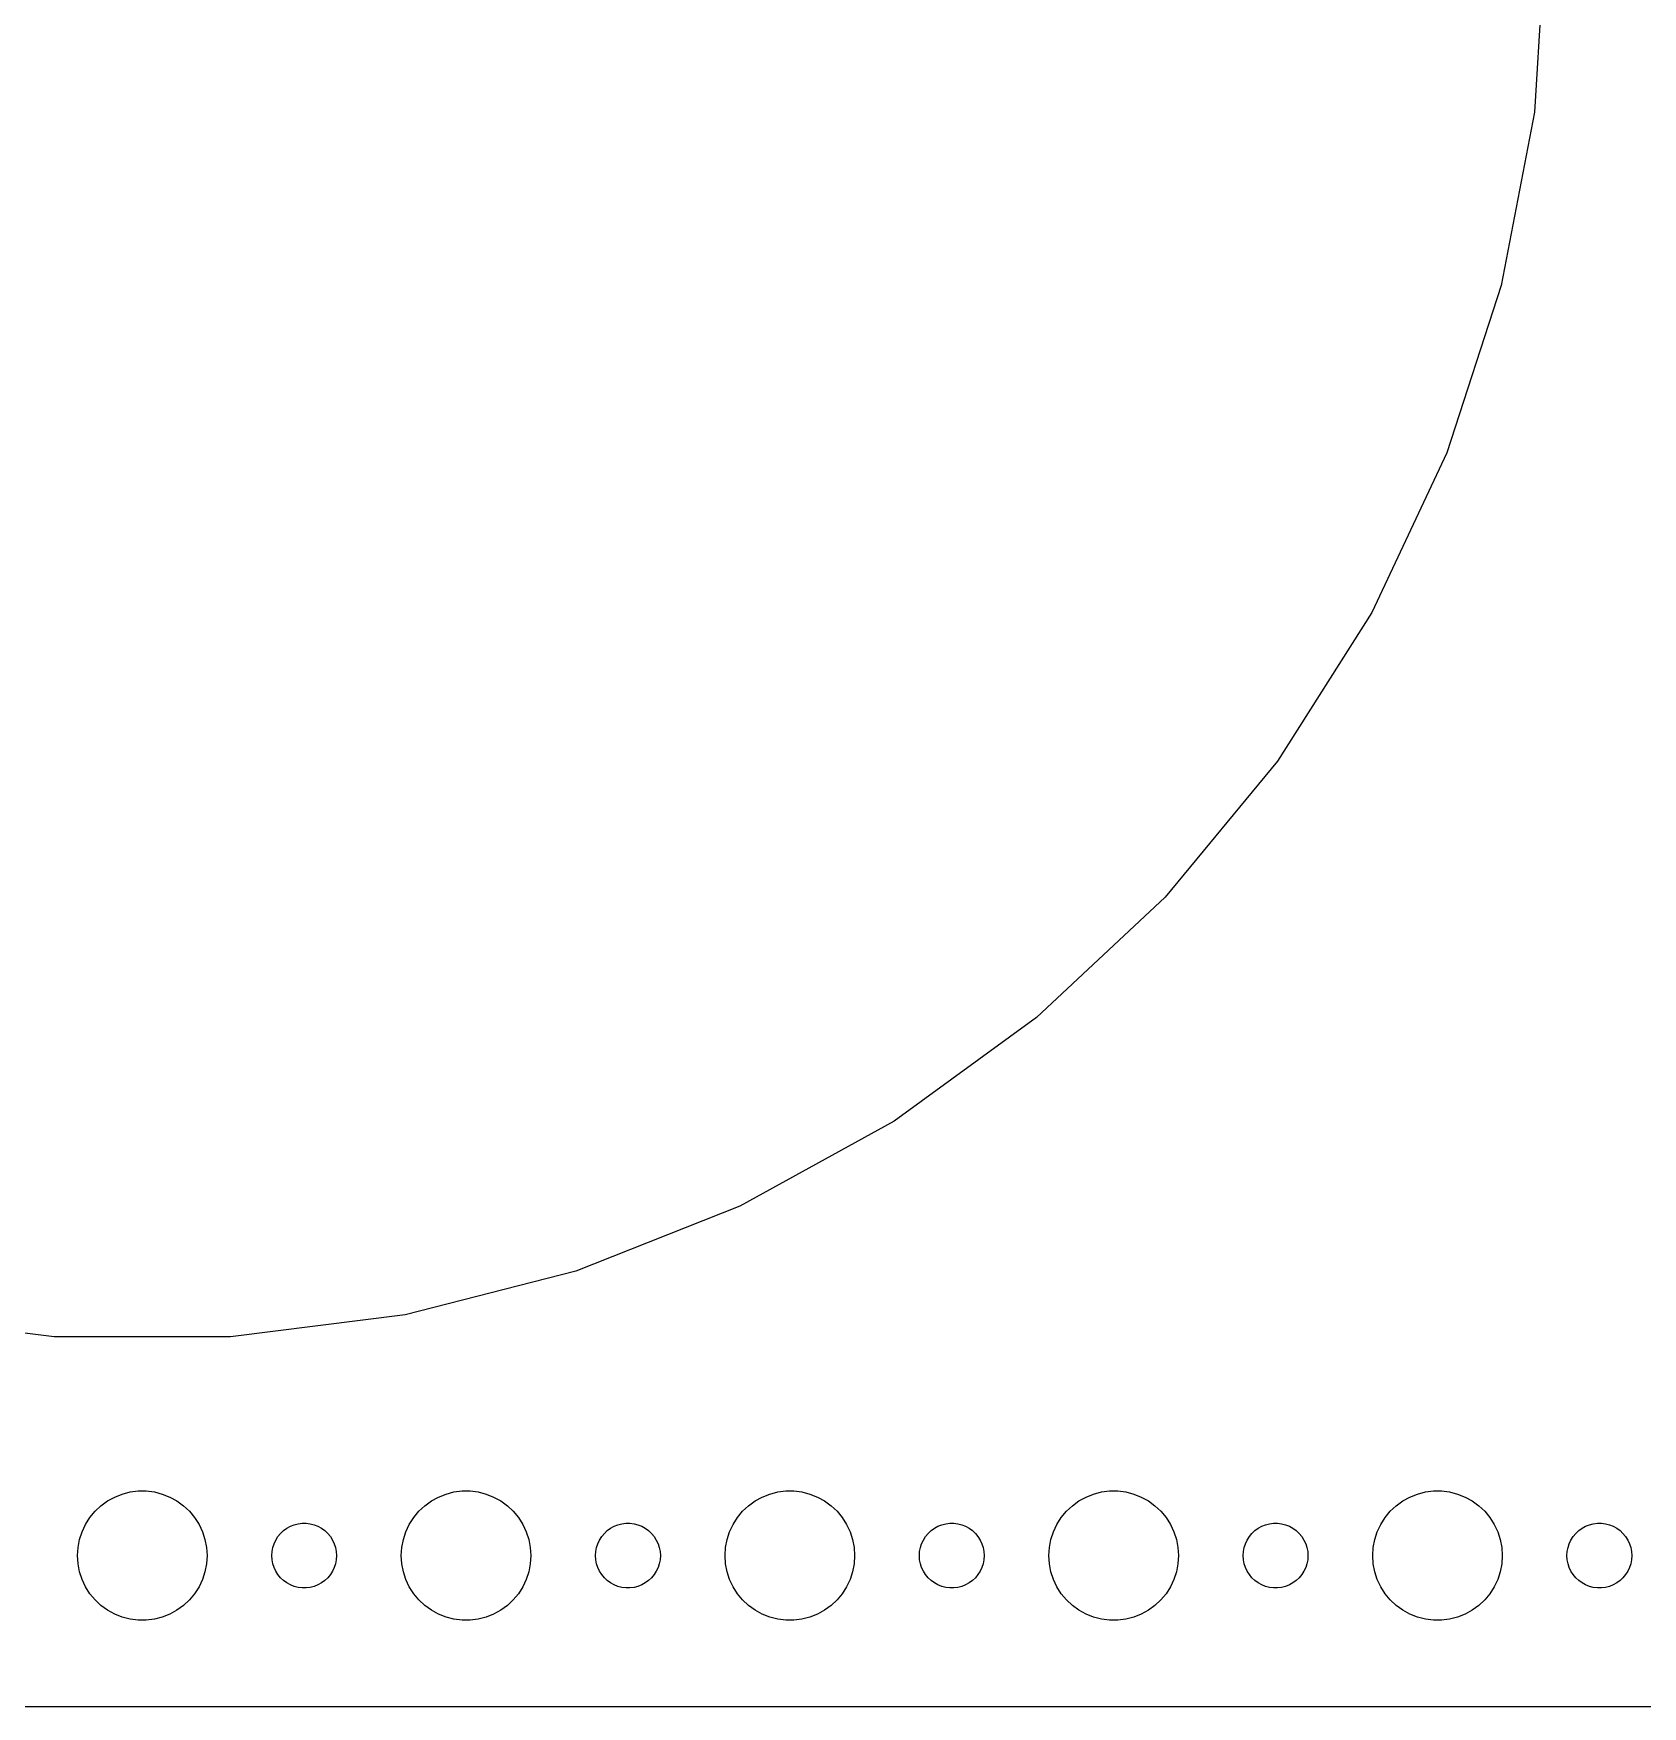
# Model space of a CAD drawing. Header units: metres. Extents: x -217 to 217, y -82 to 82.
# Drawn here: x -140 to -65.5, y -82 to -4.5 of the extents above; entities that cross this region are included whole.
import ezdxf

# ---------------------------------------------------------------- set-up
doc = ezdxf.new("R2010")
doc.units = ezdxf.units.M

msp = doc.modelspace()

# ---------------------------------------------------------------- linework, layer by layer
for p, q in [((-70, 0), (-70.5125, -8.14665)), ((-70.5125, -8.14665), (-72.0421, -16.1648)), ((-72.0421, -16.1648), (-74.5645, -23.9281)), ((-74.5645, -23.9281), (-78.0401, -31.314)), ((-78.0401, -31.314), (-82.4139, -38.206)), ((-82.4139, -38.206), (-87.617, -44.4956)), ((-87.617, -44.4956), (-93.5674, -50.0834)), ((-93.5674, -50.0834), (-100.171, -54.8813)), ((-100.171, -54.8813), (-107.324, -58.8138)), ((-107.324, -58.8138), (-114.914, -61.8187)), ((-114.914, -61.8187), (-122.82, -63.8487)), ((-139.081, -64.8717), (-147.18, -63.8487)), ((-122.82, -63.8487), (-130.919, -64.8717)), ((-130.919, -64.8717), (-139.081, -64.8717)), ((-135.927, -72.1468), (-135.562, -72.0531)), ((-135.562, -72.0531), (-135.188, -72.0059)), ((-135.188, -72.0059), (-134.812, -72.0059)), ((-134.812, -72.0059), (-134.438, -72.0531)), ((-134.438, -72.0531), (-134.073, -72.1468)), ((-120.927, -72.1468), (-120.562, -72.0531)), ((-120.562, -72.0531), (-120.188, -72.0059)), ((-120.188, -72.0059), (-119.812, -72.0059)), ((-119.812, -72.0059), (-119.438, -72.0531)), ((-119.438, -72.0531), (-119.073, -72.1468)), ((-105.927, -72.1468), (-105.562, -72.0531)), ((-105.562, -72.0531), (-105.188, -72.0059)), ((-105.188, -72.0059), (-104.812, -72.0059)), ((-104.812, -72.0059), (-104.438, -72.0531)), ((-104.438, -72.0531), (-104.073, -72.1468)), ((-90.927, -72.1468), (-90.5621, -72.0531)), ((-90.5621, -72.0531), (-90.1884, -72.0059)), ((-90.1884, -72.0059), (-89.8116, -72.0059)), ((-89.8116, -72.0059), (-89.4379, -72.0531)), ((-89.4379, -72.0531), (-89.073, -72.1468)), ((-75.927, -72.1468), (-75.5621, -72.0531)), ((-75.5621, -72.0531), (-75.1884, -72.0059)), ((-75.1884, -72.0059), (-74.8116, -72.0059)), ((-74.8116, -72.0059), (-74.4379, -72.0531)), ((-74.4379, -72.0531), (-74.073, -72.1468)), ((-137.187, -72.9464), (-136.912, -72.6885)), ((-136.912, -72.6885), (-136.607, -72.467)), ((-136.607, -72.467), (-136.277, -72.2855)), ((-136.277, -72.2855), (-135.927, -72.1468)), ((-134.073, -72.1468), (-133.723, -72.2855)), ((-133.723, -72.2855), (-133.393, -72.467)), ((-133.393, -72.467), (-133.088, -72.6885)), ((-133.088, -72.6885), (-132.813, -72.9464)), ((-122.187, -72.9464), (-121.912, -72.6885)), ((-121.912, -72.6885), (-121.607, -72.467)), ((-121.607, -72.467), (-121.277, -72.2855)), ((-121.277, -72.2855), (-120.927, -72.1468)), ((-119.073, -72.1468), (-118.723, -72.2855)), ((-118.723, -72.2855), (-118.393, -72.467)), ((-118.393, -72.467), (-118.088, -72.6885)), ((-118.088, -72.6885), (-117.813, -72.9464)), ((-107.187, -72.9464), (-106.912, -72.6885)), ((-106.912, -72.6885), (-106.607, -72.467)), ((-106.607, -72.467), (-106.277, -72.2855)), ((-106.277, -72.2855), (-105.927, -72.1468)), ((-104.073, -72.1468), (-103.723, -72.2855)), ((-103.723, -72.2855), (-103.393, -72.467)), ((-103.393, -72.467), (-103.088, -72.6885)), ((-103.088, -72.6885), (-102.813, -72.9464)), ((-92.1869, -72.9464), (-91.9123, -72.6885)), ((-91.9123, -72.6885), (-91.6075, -72.467)), ((-91.6075, -72.467), (-91.2773, -72.2855)), ((-91.2773, -72.2855), (-90.927, -72.1468)), ((-89.073, -72.1468), (-88.7227, -72.2855)), ((-88.7227, -72.2855), (-88.3925, -72.467)), ((-88.3925, -72.467), (-88.0877, -72.6885)), ((-88.0877, -72.6885), (-87.8131, -72.9464)), ((-77.1869, -72.9464), (-76.9123, -72.6885)), ((-76.9123, -72.6885), (-76.6075, -72.467)), ((-76.6075, -72.467), (-76.2773, -72.2855)), ((-76.2773, -72.2855), (-75.927, -72.1468)), ((-74.073, -72.1468), (-73.7227, -72.2855)), ((-73.7227, -72.2855), (-73.3925, -72.467)), ((-73.3925, -72.467), (-73.0877, -72.6885)), ((-73.0877, -72.6885), (-72.8131, -72.9464)), ((-137.789, -73.8956), (-137.629, -73.5547)), ((-137.629, -73.5547), (-137.427, -73.2366)), ((-137.427, -73.2366), (-137.187, -72.9464)), ((-132.813, -72.9464), (-132.573, -73.2366)), ((-132.573, -73.2366), (-132.371, -73.5547)), ((-132.371, -73.5547), (-132.211, -73.8956)), ((-128.139, -73.6428), (-127.964, -73.5734)), ((-127.964, -73.5734), (-127.781, -73.5266)), ((-127.781, -73.5266), (-127.594, -73.503)), ((-127.594, -73.503), (-127.406, -73.503)), ((-127.406, -73.503), (-127.219, -73.5266)), ((-127.219, -73.5266), (-127.036, -73.5734)), ((-127.036, -73.5734), (-126.861, -73.6428)), ((-122.789, -73.8956), (-122.629, -73.5547)), ((-122.629, -73.5547), (-122.427, -73.2366)), ((-122.427, -73.2366), (-122.187, -72.9464)), ((-117.813, -72.9464), (-117.573, -73.2366)), ((-117.573, -73.2366), (-117.371, -73.5547)), ((-117.371, -73.5547), (-117.211, -73.8956)), ((-113.139, -73.6428), (-112.964, -73.5734)), ((-112.964, -73.5734), (-112.781, -73.5266)), ((-112.781, -73.5266), (-112.594, -73.503)), ((-112.594, -73.503), (-112.406, -73.503)), ((-112.406, -73.503), (-112.219, -73.5266)), ((-112.219, -73.5266), (-112.036, -73.5734)), ((-112.036, -73.5734), (-111.861, -73.6428)), ((-107.789, -73.8956), (-107.629, -73.5547)), ((-107.629, -73.5547), (-107.427, -73.2366)), ((-107.427, -73.2366), (-107.187, -72.9464)), ((-102.813, -72.9464), (-102.573, -73.2366)), ((-102.573, -73.2366), (-102.371, -73.5547)), ((-102.371, -73.5547), (-102.211, -73.8956)), ((-98.1387, -73.6428), (-97.9635, -73.5734)), ((-97.9635, -73.5734), (-97.7811, -73.5266)), ((-97.7811, -73.5266), (-97.5942, -73.503)), ((-97.5942, -73.503), (-97.4058, -73.503)), ((-97.4058, -73.503), (-97.2189, -73.5266)), ((-97.2189, -73.5266), (-97.0365, -73.5734)), ((-97.0365, -73.5734), (-96.8613, -73.6428)), ((-92.7893, -73.8956), (-92.6289, -73.5547)), ((-92.6289, -73.5547), (-92.427, -73.2366)), ((-92.427, -73.2366), (-92.1869, -72.9464)), ((-87.8131, -72.9464), (-87.573, -73.2366)), ((-87.573, -73.2366), (-87.3711, -73.5547)), ((-87.3711, -73.5547), (-87.2107, -73.8956)), ((-83.1387, -73.6428), (-82.9635, -73.5734)), ((-82.9635, -73.5734), (-82.7811, -73.5266)), ((-82.7811, -73.5266), (-82.5942, -73.503)), ((-82.5942, -73.503), (-82.4058, -73.503)), ((-82.4058, -73.503), (-82.2189, -73.5266)), ((-82.2189, -73.5266), (-82.0365, -73.5734)), ((-82.0365, -73.5734), (-81.8613, -73.6428)), ((-77.7893, -73.8956), (-77.6289, -73.5547)), ((-77.6289, -73.5547), (-77.427, -73.2366)), ((-77.427, -73.2366), (-77.1869, -72.9464)), ((-72.8131, -72.9464), (-72.573, -73.2366)), ((-72.573, -73.2366), (-72.3711, -73.5547)), ((-72.3711, -73.5547), (-72.2107, -73.8956)), ((-68.1387, -73.6428), (-67.9635, -73.5734)), ((-67.9635, -73.5734), (-67.7811, -73.5266)), ((-67.7811, -73.5266), (-67.5942, -73.503)), ((-67.5942, -73.503), (-67.4058, -73.503)), ((-67.4058, -73.503), (-67.2189, -73.5266)), ((-67.2189, -73.5266), (-67.0365, -73.5734)), ((-67.0365, -73.5734), (-66.8613, -73.6428)), ((-137.976, -74.624), (-137.906, -74.2539)), ((-137.906, -74.2539), (-137.789, -73.8956)), ((-132.211, -73.8956), (-132.094, -74.2539)), ((-132.094, -74.2539), (-132.024, -74.624)), ((-128.895, -74.4478), (-128.814, -74.2774)), ((-128.814, -74.2774), (-128.714, -74.1183)), ((-128.714, -74.1183), (-128.593, -73.9732)), ((-128.593, -73.9732), (-128.456, -73.8442)), ((-128.456, -73.8442), (-128.304, -73.7335)), ((-128.304, -73.7335), (-128.139, -73.6428)), ((-126.861, -73.6428), (-126.696, -73.7335)), ((-126.696, -73.7335), (-126.544, -73.8442)), ((-126.544, -73.8442), (-126.407, -73.9732)), ((-126.407, -73.9732), (-126.286, -74.1183)), ((-126.286, -74.1183), (-126.186, -74.2774)), ((-126.186, -74.2774), (-126.105, -74.4478)), ((-122.976, -74.624), (-122.906, -74.2539)), ((-122.906, -74.2539), (-122.789, -73.8956)), ((-117.211, -73.8956), (-117.094, -74.2539)), ((-117.094, -74.2539), (-117.024, -74.624)), ((-113.895, -74.4478), (-113.814, -74.2774)), ((-113.814, -74.2774), (-113.714, -74.1183)), ((-113.714, -74.1183), (-113.593, -73.9732)), ((-113.593, -73.9732), (-113.456, -73.8442)), ((-113.456, -73.8442), (-113.304, -73.7335)), ((-113.304, -73.7335), (-113.139, -73.6428)), ((-111.861, -73.6428), (-111.696, -73.7335)), ((-111.696, -73.7335), (-111.544, -73.8442)), ((-111.544, -73.8442), (-111.407, -73.9732)), ((-111.407, -73.9732), (-111.286, -74.1183)), ((-111.286, -74.1183), (-111.186, -74.2774)), ((-111.186, -74.2774), (-111.105, -74.4478)), ((-107.976, -74.624), (-107.906, -74.2539)), ((-107.906, -74.2539), (-107.789, -73.8956)), ((-102.211, -73.8956), (-102.094, -74.2539)), ((-102.094, -74.2539), (-102.024, -74.624)), ((-98.8947, -74.4478), (-98.8145, -74.2774)), ((-98.8145, -74.2774), (-98.7135, -74.1183)), ((-98.7135, -74.1183), (-98.5934, -73.9732)), ((-98.5934, -73.9732), (-98.4561, -73.8442)), ((-98.4561, -73.8442), (-98.3037, -73.7335)), ((-98.3037, -73.7335), (-98.1387, -73.6428)), ((-96.8613, -73.6428), (-96.6963, -73.7335)), ((-96.6963, -73.7335), (-96.5439, -73.8442)), ((-96.5439, -73.8442), (-96.4065, -73.9732)), ((-96.4065, -73.9732), (-96.2865, -74.1183)), ((-96.2865, -74.1183), (-96.1855, -74.2774)), ((-96.1855, -74.2774), (-96.1053, -74.4478)), ((-92.9763, -74.624), (-92.9057, -74.2539)), ((-92.9057, -74.2539), (-92.7893, -73.8956)), ((-87.2107, -73.8956), (-87.0943, -74.2539)), ((-87.0943, -74.2539), (-87.0237, -74.624)), ((-83.8947, -74.4478), (-83.8145, -74.2774)), ((-83.8145, -74.2774), (-83.7135, -74.1183)), ((-83.7135, -74.1183), (-83.5934, -73.9732)), ((-83.5934, -73.9732), (-83.4561, -73.8442)), ((-83.4561, -73.8442), (-83.3037, -73.7335)), ((-83.3037, -73.7335), (-83.1387, -73.6428)), ((-81.8613, -73.6428), (-81.6963, -73.7335)), ((-81.6963, -73.7335), (-81.5439, -73.8442)), ((-81.5439, -73.8442), (-81.4065, -73.9732)), ((-81.4065, -73.9732), (-81.2865, -74.1183)), ((-81.2865, -74.1183), (-81.1855, -74.2774)), ((-81.1855, -74.2774), (-81.1053, -74.4478)), ((-77.9763, -74.624), (-77.9057, -74.2539)), ((-77.9057, -74.2539), (-77.7893, -73.8956)), ((-72.2107, -73.8956), (-72.0943, -74.2539)), ((-72.0943, -74.2539), (-72.0237, -74.624)), ((-68.8947, -74.4478), (-68.8145, -74.2774)), ((-68.8145, -74.2774), (-68.7135, -74.1183)), ((-68.7135, -74.1183), (-68.5934, -73.9732)), ((-68.5934, -73.9732), (-68.4561, -73.8442)), ((-68.4561, -73.8442), (-68.3037, -73.7335)), ((-68.3037, -73.7335), (-68.1387, -73.6428)), ((-66.8613, -73.6428), (-66.6963, -73.7335)), ((-66.6963, -73.7335), (-66.5439, -73.8442)), ((-66.5439, -73.8442), (-66.4065, -73.9732)), ((-66.4065, -73.9732), (-66.2865, -74.1183)), ((-66.2865, -74.1183), (-66.1855, -74.2774)), ((-66.1855, -74.2774), (-66.1053, -74.4478)), ((-138, -75), (-137.976, -74.624)), ((-137.976, -75.376), (-138, -75)), ((-132.024, -74.624), (-132, -75)), ((-132, -75), (-132.024, -75.376)), ((-129, -75), (-128.988, -74.812)), ((-128.988, -75.188), (-129, -75)), ((-128.988, -74.812), (-128.953, -74.627)), ((-128.953, -74.627), (-128.895, -74.4478)), ((-126.105, -74.4478), (-126.047, -74.627)), ((-126.047, -74.627), (-126.012, -74.812)), ((-126.012, -74.812), (-126, -75)), ((-126, -75), (-126.012, -75.188)), ((-123, -75), (-122.976, -74.624)), ((-122.976, -75.376), (-123, -75)), ((-117.024, -74.624), (-117, -75)), ((-117, -75), (-117.024, -75.376)), ((-114, -75), (-113.988, -74.812)), ((-113.988, -75.188), (-114, -75)), ((-113.988, -74.812), (-113.953, -74.627)), ((-113.953, -74.627), (-113.895, -74.4478)), ((-111.105, -74.4478), (-111.047, -74.627)), ((-111.047, -74.627), (-111.012, -74.812)), ((-111.012, -74.812), (-111, -75)), ((-111, -75), (-111.012, -75.188)), ((-108, -75), (-107.976, -74.624)), ((-107.976, -75.376), (-108, -75)), ((-102.024, -74.624), (-102, -75)), ((-102, -75), (-102.024, -75.376)), ((-99, -75), (-98.9882, -74.812)), ((-98.9882, -75.188), (-99, -75)), ((-98.9882, -74.812), (-98.9529, -74.627)), ((-98.9529, -74.627), (-98.8947, -74.4478)), ((-96.1053, -74.4478), (-96.0471, -74.627)), ((-96.0471, -74.627), (-96.0118, -74.812)), ((-96.0118, -74.812), (-96, -75)), ((-96, -75), (-96.0118, -75.188)), ((-93, -75), (-92.9763, -74.624)), ((-92.9763, -75.376), (-93, -75)), ((-87.0237, -74.624), (-87, -75)), ((-87, -75), (-87.0237, -75.376)), ((-84, -75), (-83.9882, -74.812)), ((-83.9882, -75.188), (-84, -75)), ((-83.9882, -74.812), (-83.9529, -74.627)), ((-83.9529, -74.627), (-83.8947, -74.4478)), ((-81.1053, -74.4478), (-81.0471, -74.627)), ((-81.0471, -74.627), (-81.0118, -74.812)), ((-81.0118, -74.812), (-81, -75)), ((-81, -75), (-81.0118, -75.188)), ((-78, -75), (-77.9763, -74.624)), ((-77.9763, -75.376), (-78, -75)), ((-72.0237, -74.624), (-72, -75)), ((-72, -75), (-72.0237, -75.376)), ((-69, -75), (-68.9882, -74.812)), ((-68.9882, -75.188), (-69, -75)), ((-68.9882, -74.812), (-68.9529, -74.627)), ((-68.9529, -74.627), (-68.8947, -74.4478)), ((-66.1053, -74.4478), (-66.0471, -74.627)), ((-66.0471, -74.627), (-66.0118, -74.812)), ((-66.0118, -74.812), (-66, -75)), ((-66, -75), (-66.0118, -75.188)), ((-137.906, -75.7461), (-137.976, -75.376)), ((-137.789, -76.1044), (-137.906, -75.7461)), ((-132.094, -75.7461), (-132.211, -76.1044)), ((-132.024, -75.376), (-132.094, -75.7461)), ((-128.953, -75.373), (-128.988, -75.188)), ((-128.895, -75.5522), (-128.953, -75.373)), ((-128.814, -75.7226), (-128.895, -75.5522)), ((-128.714, -75.8817), (-128.814, -75.7226)), ((-128.593, -76.0268), (-128.714, -75.8817)), ((-126.286, -75.8817), (-126.407, -76.0268)), ((-126.186, -75.7226), (-126.286, -75.8817)), ((-126.105, -75.5522), (-126.186, -75.7226)), ((-126.047, -75.373), (-126.105, -75.5522)), ((-126.012, -75.188), (-126.047, -75.373)), ((-122.906, -75.7461), (-122.976, -75.376)), ((-122.789, -76.1044), (-122.906, -75.7461)), ((-117.094, -75.7461), (-117.211, -76.1044)), ((-117.024, -75.376), (-117.094, -75.7461)), ((-113.953, -75.373), (-113.988, -75.188)), ((-113.895, -75.5522), (-113.953, -75.373)), ((-113.814, -75.7226), (-113.895, -75.5522)), ((-113.714, -75.8817), (-113.814, -75.7226)), ((-113.593, -76.0268), (-113.714, -75.8817)), ((-111.286, -75.8817), (-111.407, -76.0268)), ((-111.186, -75.7226), (-111.286, -75.8817)), ((-111.105, -75.5522), (-111.186, -75.7226)), ((-111.047, -75.373), (-111.105, -75.5522)), ((-111.012, -75.188), (-111.047, -75.373)), ((-107.906, -75.7461), (-107.976, -75.376)), ((-107.789, -76.1044), (-107.906, -75.7461)), ((-102.094, -75.7461), (-102.211, -76.1044)), ((-102.024, -75.376), (-102.094, -75.7461)), ((-98.9529, -75.373), (-98.9882, -75.188)), ((-98.8947, -75.5522), (-98.9529, -75.373)), ((-98.8145, -75.7226), (-98.8947, -75.5522)), ((-98.7135, -75.8817), (-98.8145, -75.7226)), ((-98.5934, -76.0268), (-98.7135, -75.8817)), ((-96.2865, -75.8817), (-96.4065, -76.0268)), ((-96.1855, -75.7226), (-96.2865, -75.8817)), ((-96.1053, -75.5522), (-96.1855, -75.7226)), ((-96.0471, -75.373), (-96.1053, -75.5522)), ((-96.0118, -75.188), (-96.0471, -75.373)), ((-92.9057, -75.7461), (-92.9763, -75.376)), ((-92.7893, -76.1044), (-92.9057, -75.7461)), ((-87.0943, -75.7461), (-87.2107, -76.1044)), ((-87.0237, -75.376), (-87.0943, -75.7461)), ((-83.9529, -75.373), (-83.9882, -75.188)), ((-83.8947, -75.5522), (-83.9529, -75.373)), ((-83.8145, -75.7226), (-83.8947, -75.5522)), ((-83.7135, -75.8817), (-83.8145, -75.7226)), ((-83.5934, -76.0268), (-83.7135, -75.8817)), ((-81.2865, -75.8817), (-81.4065, -76.0268)), ((-81.1855, -75.7226), (-81.2865, -75.8817)), ((-81.1053, -75.5522), (-81.1855, -75.7226)), ((-81.0471, -75.373), (-81.1053, -75.5522)), ((-81.0118, -75.188), (-81.0471, -75.373)), ((-77.9057, -75.7461), (-77.9763, -75.376)), ((-77.7893, -76.1044), (-77.9057, -75.7461)), ((-72.0943, -75.7461), (-72.2107, -76.1044)), ((-72.0237, -75.376), (-72.0943, -75.7461)), ((-68.9529, -75.373), (-68.9882, -75.188)), ((-68.8947, -75.5522), (-68.9529, -75.373)), ((-68.8145, -75.7226), (-68.8947, -75.5522)), ((-68.7135, -75.8817), (-68.8145, -75.7226)), ((-68.5934, -76.0268), (-68.7135, -75.8817)), ((-66.2865, -75.8817), (-66.4065, -76.0268)), ((-66.1855, -75.7226), (-66.2865, -75.8817)), ((-66.1053, -75.5522), (-66.1855, -75.7226)), ((-66.0471, -75.373), (-66.1053, -75.5522)), ((-66.0118, -75.188), (-66.0471, -75.373)), ((-137.629, -76.4453), (-137.789, -76.1044)), ((-137.427, -76.7634), (-137.629, -76.4453)), ((-132.371, -76.4453), (-132.573, -76.7634)), ((-132.211, -76.1044), (-132.371, -76.4453)), ((-128.456, -76.1558), (-128.593, -76.0268)), ((-128.304, -76.2665), (-128.456, -76.1558)), ((-128.139, -76.3572), (-128.304, -76.2665)), ((-127.964, -76.4266), (-128.139, -76.3572)), ((-127.781, -76.4734), (-127.964, -76.4266)), ((-127.594, -76.497), (-127.781, -76.4734)), ((-127.406, -76.497), (-127.594, -76.497)), ((-127.219, -76.4734), (-127.406, -76.497)), ((-127.036, -76.4266), (-127.219, -76.4734)), ((-126.861, -76.3572), (-127.036, -76.4266)), ((-126.696, -76.2665), (-126.861, -76.3572)), ((-126.544, -76.1558), (-126.696, -76.2665)), ((-126.407, -76.0268), (-126.544, -76.1558)), ((-122.629, -76.4453), (-122.789, -76.1044)), ((-122.427, -76.7634), (-122.629, -76.4453)), ((-117.371, -76.4453), (-117.573, -76.7634)), ((-117.211, -76.1044), (-117.371, -76.4453)), ((-113.456, -76.1558), (-113.593, -76.0268)), ((-113.304, -76.2665), (-113.456, -76.1558)), ((-113.139, -76.3572), (-113.304, -76.2665)), ((-112.964, -76.4266), (-113.139, -76.3572)), ((-112.781, -76.4734), (-112.964, -76.4266)), ((-112.594, -76.497), (-112.781, -76.4734)), ((-112.406, -76.497), (-112.594, -76.497)), ((-112.219, -76.4734), (-112.406, -76.497)), ((-112.036, -76.4266), (-112.219, -76.4734)), ((-111.861, -76.3572), (-112.036, -76.4266)), ((-111.696, -76.2665), (-111.861, -76.3572)), ((-111.544, -76.1558), (-111.696, -76.2665)), ((-111.407, -76.0268), (-111.544, -76.1558)), ((-107.629, -76.4453), (-107.789, -76.1044)), ((-107.427, -76.7634), (-107.629, -76.4453)), ((-102.371, -76.4453), (-102.573, -76.7634)), ((-102.211, -76.1044), (-102.371, -76.4453)), ((-98.4561, -76.1558), (-98.5934, -76.0268)), ((-98.3037, -76.2665), (-98.4561, -76.1558)), ((-98.1387, -76.3572), (-98.3037, -76.2665)), ((-97.9635, -76.4266), (-98.1387, -76.3572)), ((-97.7811, -76.4734), (-97.9635, -76.4266)), ((-97.5942, -76.497), (-97.7811, -76.4734)), ((-97.4058, -76.497), (-97.5942, -76.497)), ((-97.2189, -76.4734), (-97.4058, -76.497)), ((-97.0365, -76.4266), (-97.2189, -76.4734)), ((-96.8613, -76.3572), (-97.0365, -76.4266)), ((-96.6963, -76.2665), (-96.8613, -76.3572)), ((-96.5439, -76.1558), (-96.6963, -76.2665)), ((-96.4065, -76.0268), (-96.5439, -76.1558)), ((-92.6289, -76.4453), (-92.7893, -76.1044)), ((-92.427, -76.7634), (-92.6289, -76.4453)), ((-87.3711, -76.4453), (-87.573, -76.7634)), ((-87.2107, -76.1044), (-87.3711, -76.4453)), ((-83.4561, -76.1558), (-83.5934, -76.0268)), ((-83.3037, -76.2665), (-83.4561, -76.1558)), ((-83.1387, -76.3572), (-83.3037, -76.2665)), ((-82.9635, -76.4266), (-83.1387, -76.3572)), ((-82.7811, -76.4734), (-82.9635, -76.4266)), ((-82.5942, -76.497), (-82.7811, -76.4734)), ((-82.4058, -76.497), (-82.5942, -76.497)), ((-82.2189, -76.4734), (-82.4058, -76.497)), ((-82.0365, -76.4266), (-82.2189, -76.4734)), ((-81.8613, -76.3572), (-82.0365, -76.4266)), ((-81.6963, -76.2665), (-81.8613, -76.3572)), ((-81.5439, -76.1558), (-81.6963, -76.2665)), ((-81.4065, -76.0268), (-81.5439, -76.1558)), ((-77.6289, -76.4453), (-77.7893, -76.1044)), ((-77.427, -76.7634), (-77.6289, -76.4453)), ((-72.3711, -76.4453), (-72.573, -76.7634)), ((-72.2107, -76.1044), (-72.3711, -76.4453)), ((-68.4561, -76.1558), (-68.5934, -76.0268)), ((-68.3037, -76.2665), (-68.4561, -76.1558)), ((-68.1387, -76.3572), (-68.3037, -76.2665)), ((-67.9635, -76.4266), (-68.1387, -76.3572)), ((-67.7811, -76.4734), (-67.9635, -76.4266)), ((-67.5942, -76.497), (-67.7811, -76.4734)), ((-67.4058, -76.497), (-67.5942, -76.497)), ((-67.2189, -76.4734), (-67.4058, -76.497)), ((-67.0365, -76.4266), (-67.2189, -76.4734)), ((-66.8613, -76.3572), (-67.0365, -76.4266)), ((-66.6963, -76.2665), (-66.8613, -76.3572)), ((-66.5439, -76.1558), (-66.6963, -76.2665)), ((-66.4065, -76.0268), (-66.5439, -76.1558)), ((-137.187, -77.0536), (-137.427, -76.7634)), ((-136.912, -77.3115), (-137.187, -77.0536)), ((-136.607, -77.533), (-136.912, -77.3115)), ((-133.088, -77.3115), (-133.393, -77.533)), ((-132.813, -77.0536), (-133.088, -77.3115)), ((-132.573, -76.7634), (-132.813, -77.0536)), ((-122.187, -77.0536), (-122.427, -76.7634)), ((-121.912, -77.3115), (-122.187, -77.0536)), ((-121.607, -77.533), (-121.912, -77.3115)), ((-118.088, -77.3115), (-118.393, -77.533)), ((-117.813, -77.0536), (-118.088, -77.3115)), ((-117.573, -76.7634), (-117.813, -77.0536)), ((-107.187, -77.0536), (-107.427, -76.7634)), ((-106.912, -77.3115), (-107.187, -77.0536)), ((-106.607, -77.533), (-106.912, -77.3115)), ((-103.088, -77.3115), (-103.393, -77.533)), ((-102.813, -77.0536), (-103.088, -77.3115)), ((-102.573, -76.7634), (-102.813, -77.0536)), ((-92.1869, -77.0536), (-92.427, -76.7634)), ((-91.9123, -77.3115), (-92.1869, -77.0536)), ((-91.6075, -77.533), (-91.9123, -77.3115)), ((-88.0877, -77.3115), (-88.3925, -77.533)), ((-87.8131, -77.0536), (-88.0877, -77.3115)), ((-87.573, -76.7634), (-87.8131, -77.0536)), ((-77.1869, -77.0536), (-77.427, -76.7634)), ((-76.9123, -77.3115), (-77.1869, -77.0536)), ((-76.6075, -77.533), (-76.9123, -77.3115)), ((-73.0877, -77.3115), (-73.3925, -77.533)), ((-72.8131, -77.0536), (-73.0877, -77.3115)), ((-72.573, -76.7634), (-72.8131, -77.0536)), ((-136.277, -77.7145), (-136.607, -77.533)), ((-135.927, -77.8532), (-136.277, -77.7145)), ((-135.562, -77.9469), (-135.927, -77.8532)), ((-135.188, -77.9941), (-135.562, -77.9469)), ((-134.812, -77.9941), (-135.188, -77.9941)), ((-134.438, -77.9469), (-134.812, -77.9941)), ((-134.073, -77.8532), (-134.438, -77.9469)), ((-133.723, -77.7145), (-134.073, -77.8532)), ((-133.393, -77.533), (-133.723, -77.7145)), ((-121.277, -77.7145), (-121.607, -77.533)), ((-120.927, -77.8532), (-121.277, -77.7145)), ((-120.562, -77.9469), (-120.927, -77.8532)), ((-120.188, -77.9941), (-120.562, -77.9469)), ((-119.812, -77.9941), (-120.188, -77.9941)), ((-119.438, -77.9469), (-119.812, -77.9941)), ((-119.073, -77.8532), (-119.438, -77.9469)), ((-118.723, -77.7145), (-119.073, -77.8532)), ((-118.393, -77.533), (-118.723, -77.7145)), ((-106.277, -77.7145), (-106.607, -77.533)), ((-105.927, -77.8532), (-106.277, -77.7145)), ((-105.562, -77.9469), (-105.927, -77.8532)), ((-105.188, -77.9941), (-105.562, -77.9469)), ((-104.812, -77.9941), (-105.188, -77.9941)), ((-104.438, -77.9469), (-104.812, -77.9941)), ((-104.073, -77.8532), (-104.438, -77.9469)), ((-103.723, -77.7145), (-104.073, -77.8532)), ((-103.393, -77.533), (-103.723, -77.7145)), ((-91.2773, -77.7145), (-91.6075, -77.533)), ((-90.927, -77.8532), (-91.2773, -77.7145)), ((-90.5621, -77.9469), (-90.927, -77.8532)), ((-90.1884, -77.9941), (-90.5621, -77.9469)), ((-89.8116, -77.9941), (-90.1884, -77.9941)), ((-89.4379, -77.9469), (-89.8116, -77.9941)), ((-89.073, -77.8532), (-89.4379, -77.9469)), ((-88.7227, -77.7145), (-89.073, -77.8532)), ((-88.3925, -77.533), (-88.7227, -77.7145)), ((-76.2773, -77.7145), (-76.6075, -77.533)), ((-75.927, -77.8532), (-76.2773, -77.7145)), ((-75.5621, -77.9469), (-75.927, -77.8532)), ((-75.1884, -77.9941), (-75.5621, -77.9469)), ((-74.8116, -77.9941), (-75.1884, -77.9941)), ((-74.4379, -77.9469), (-74.8116, -77.9941)), ((-74.073, -77.8532), (-74.4379, -77.9469)), ((-73.7227, -77.7145), (-74.073, -77.8532)), ((-73.3925, -77.533), (-73.7227, -77.7145)), ((-212.314, -81.9901), (212.314, -81.9901))]:
    msp.add_line(p, q)

doc.saveas('drawing.dxf')
